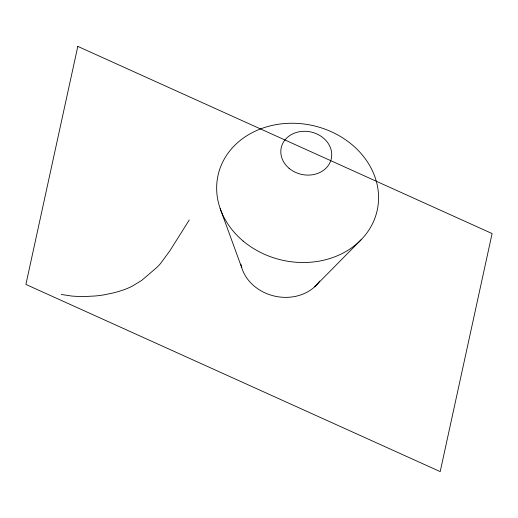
<?xml version="1.0" encoding="UTF-8"?>
<svg xmlns="http://www.w3.org/2000/svg" width="518" height="518" viewBox="0 0 518 518"><rect width="100%" height="100%" fill="white"/><g stroke="black" fill="none" stroke-linecap="round" stroke-linejoin="round"><path stroke-width="0.78" d="M189.284 219.962L169.91 250.738L160.606 263.442A222.967 114.912 28.8 0 1 156.663 267.605L141.738 280.38L132.071 286.266A231.429 119.276 28.8 0 1 128.464 287.956L125.55 289.173A122.831 63.306 28.8 0 1 123.103 290.061L118.156 291.608A211.681 109.097 28.8 0 1 113.164 292.942L104.176 294.826A154.455 79.604 28.8 0 1 95.182 295.985L83.676 296.594A84.971 43.79 28.8 0 1 80.853 296.62L71.937 296.089L61.312 294.477M314.62 286.855L361.046 239.828M220.182 208.56L241.744 267.715M319.677 281.08A42.729 36.195 12.3 0 1 275.239 296.251A42.729 36.195 12.3 0 1 240.883 264.167M77.804 46.393L25.9 284.434L440.196 471.607L492.1 233.566L77.804 46.393M243.136 241.032A81.481 69.023 12.3 0 0 376.709 212.386A81.481 69.023 12.3 0 0 272.986 125.239A81.481 69.023 12.3 0 0 243.136 241.032M289.122 168.344A25.641 21.724 12.3 0 0 331.157 159.33A25.641 21.724 12.3 0 0 298.517 131.909A25.641 21.724 12.3 0 0 289.122 168.344"/></g></svg>
